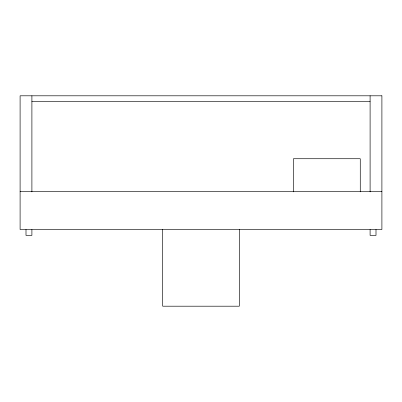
<?xml version="1.0" encoding="UTF-8"?>
<svg xmlns="http://www.w3.org/2000/svg" width="402" height="402" viewBox="0 0 402 402"><rect width="100%" height="100%" fill="white"/><g stroke="black" fill="none" stroke-linecap="round" stroke-linejoin="round"><path stroke-width="0.6" d="M31.899 101.701L370.101 101.701M20.1 191.659L381.9 191.659M376.001 229.512L376.001 235.411L370.101 235.411L370.101 229.512M370.101 95.802L370.101 191.905M360.272 191.885L360.272 158.725L293.415 158.725L293.415 191.885M239.341 229.512L239.341 306.198L162.659 306.198L162.659 229.512M31.899 95.802L31.899 191.905M31.899 229.512L31.899 235.411L25.999 235.411L25.999 229.512M381.9 95.802L20.1 95.802L20.1 229.512L381.9 229.512L381.9 95.802"/></g></svg>
